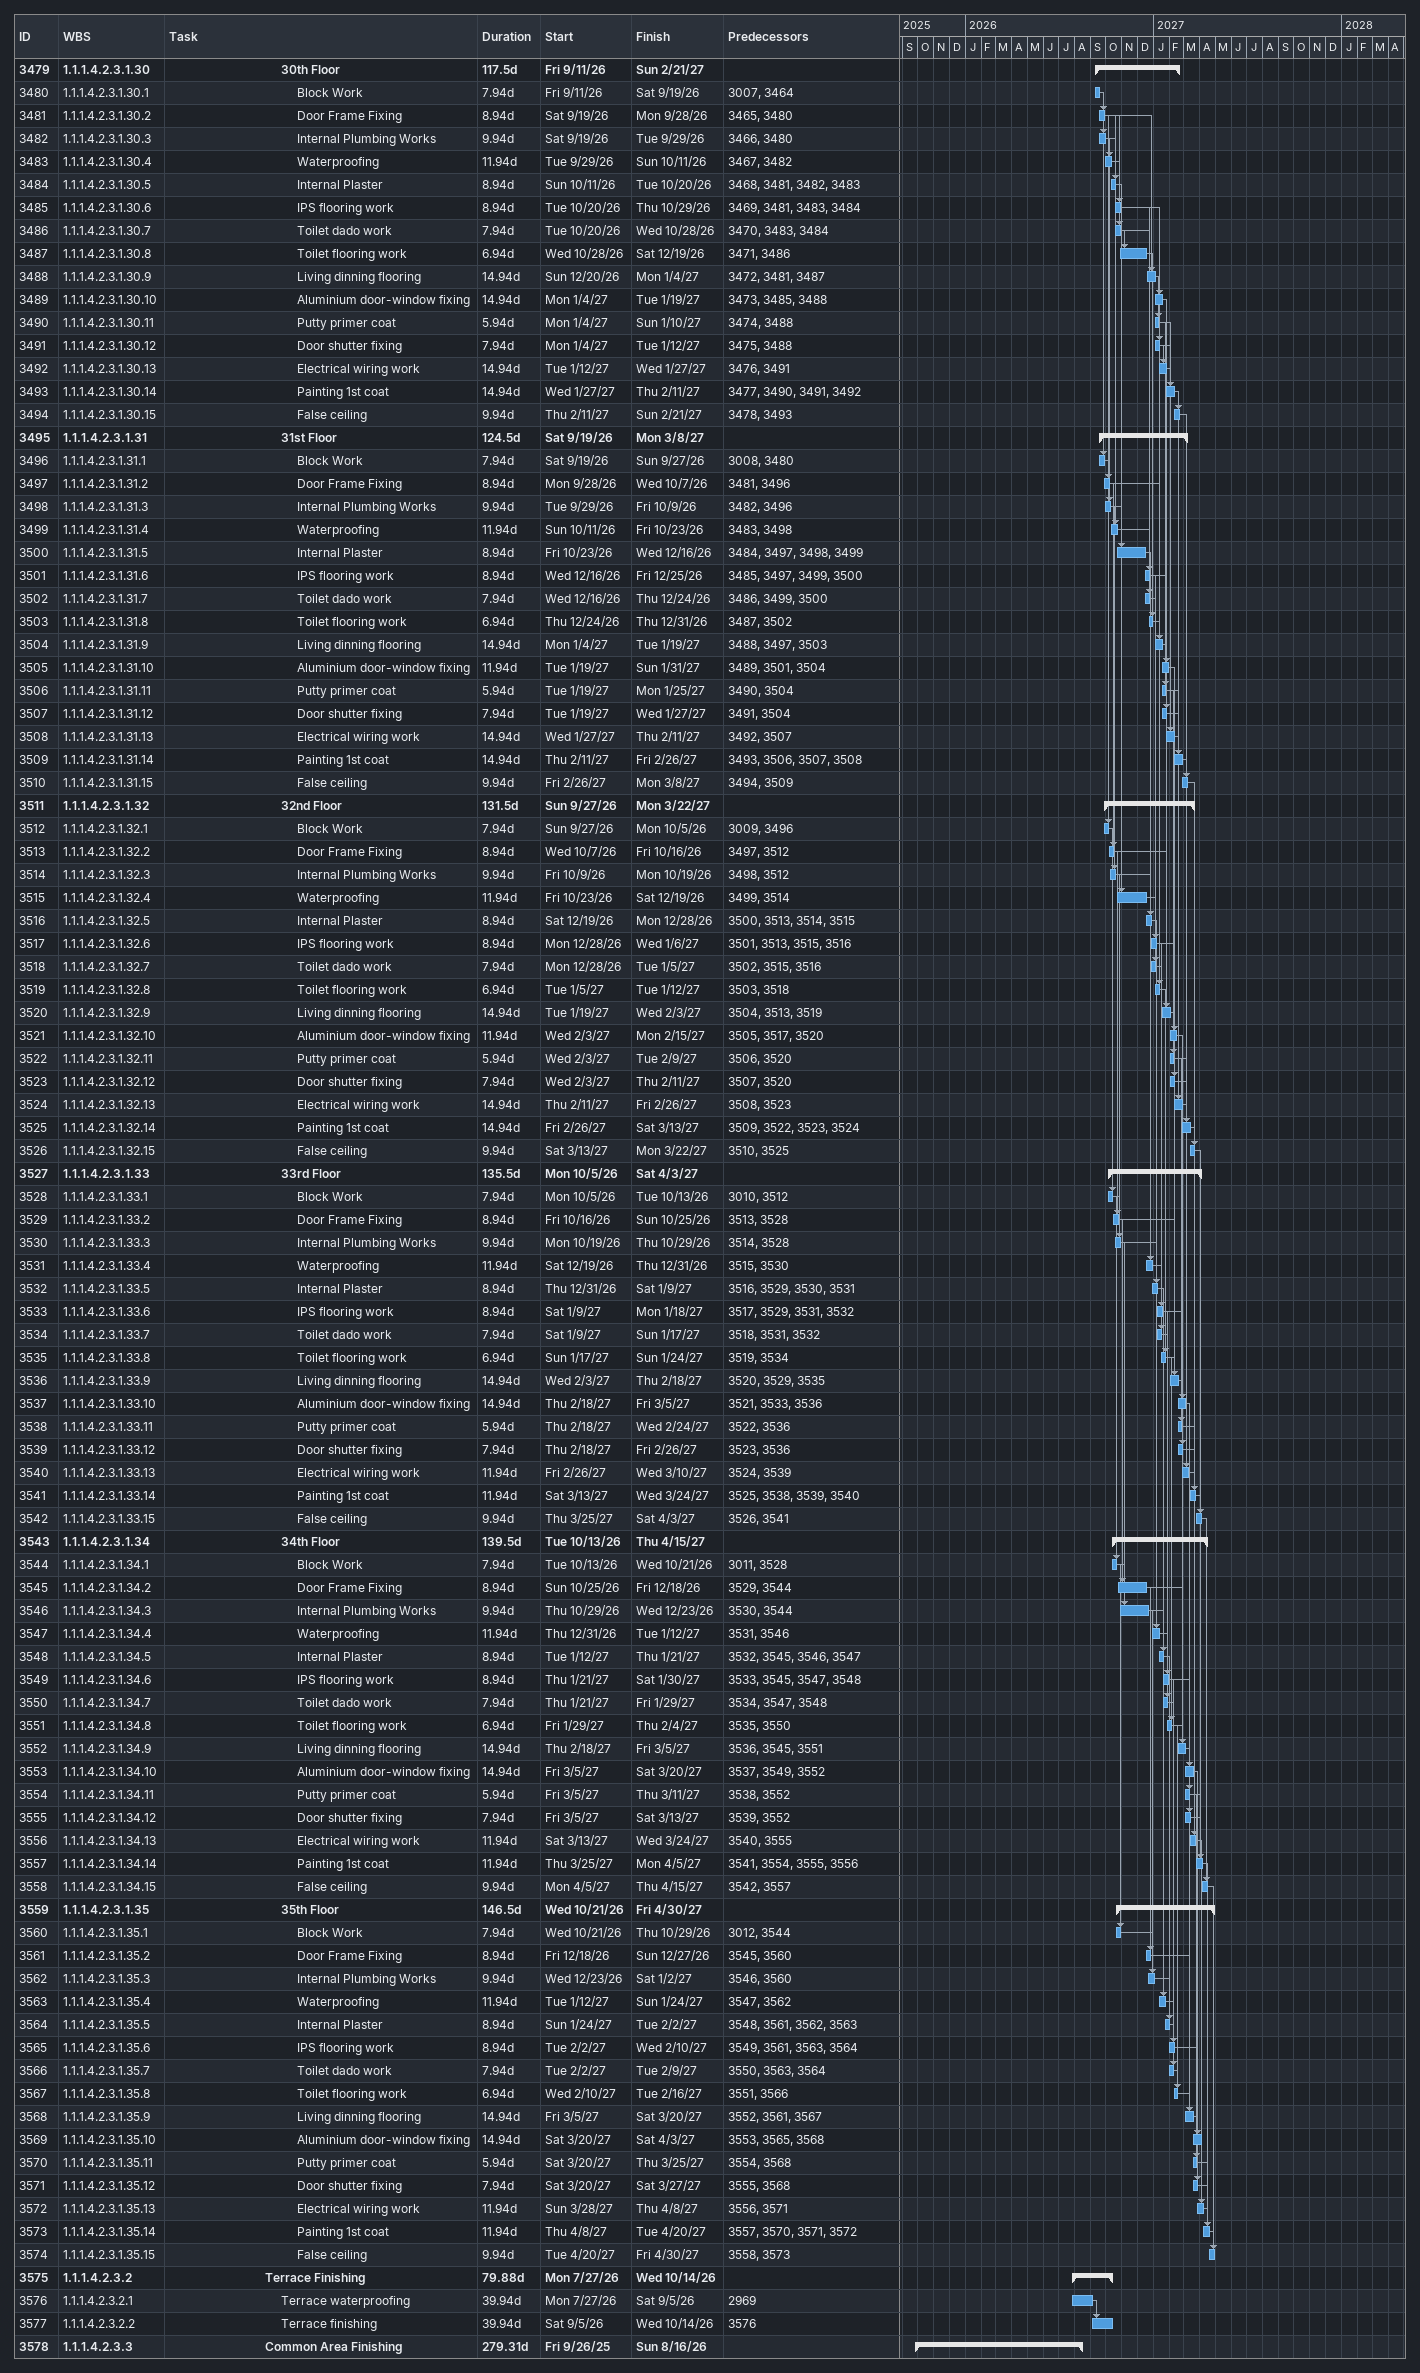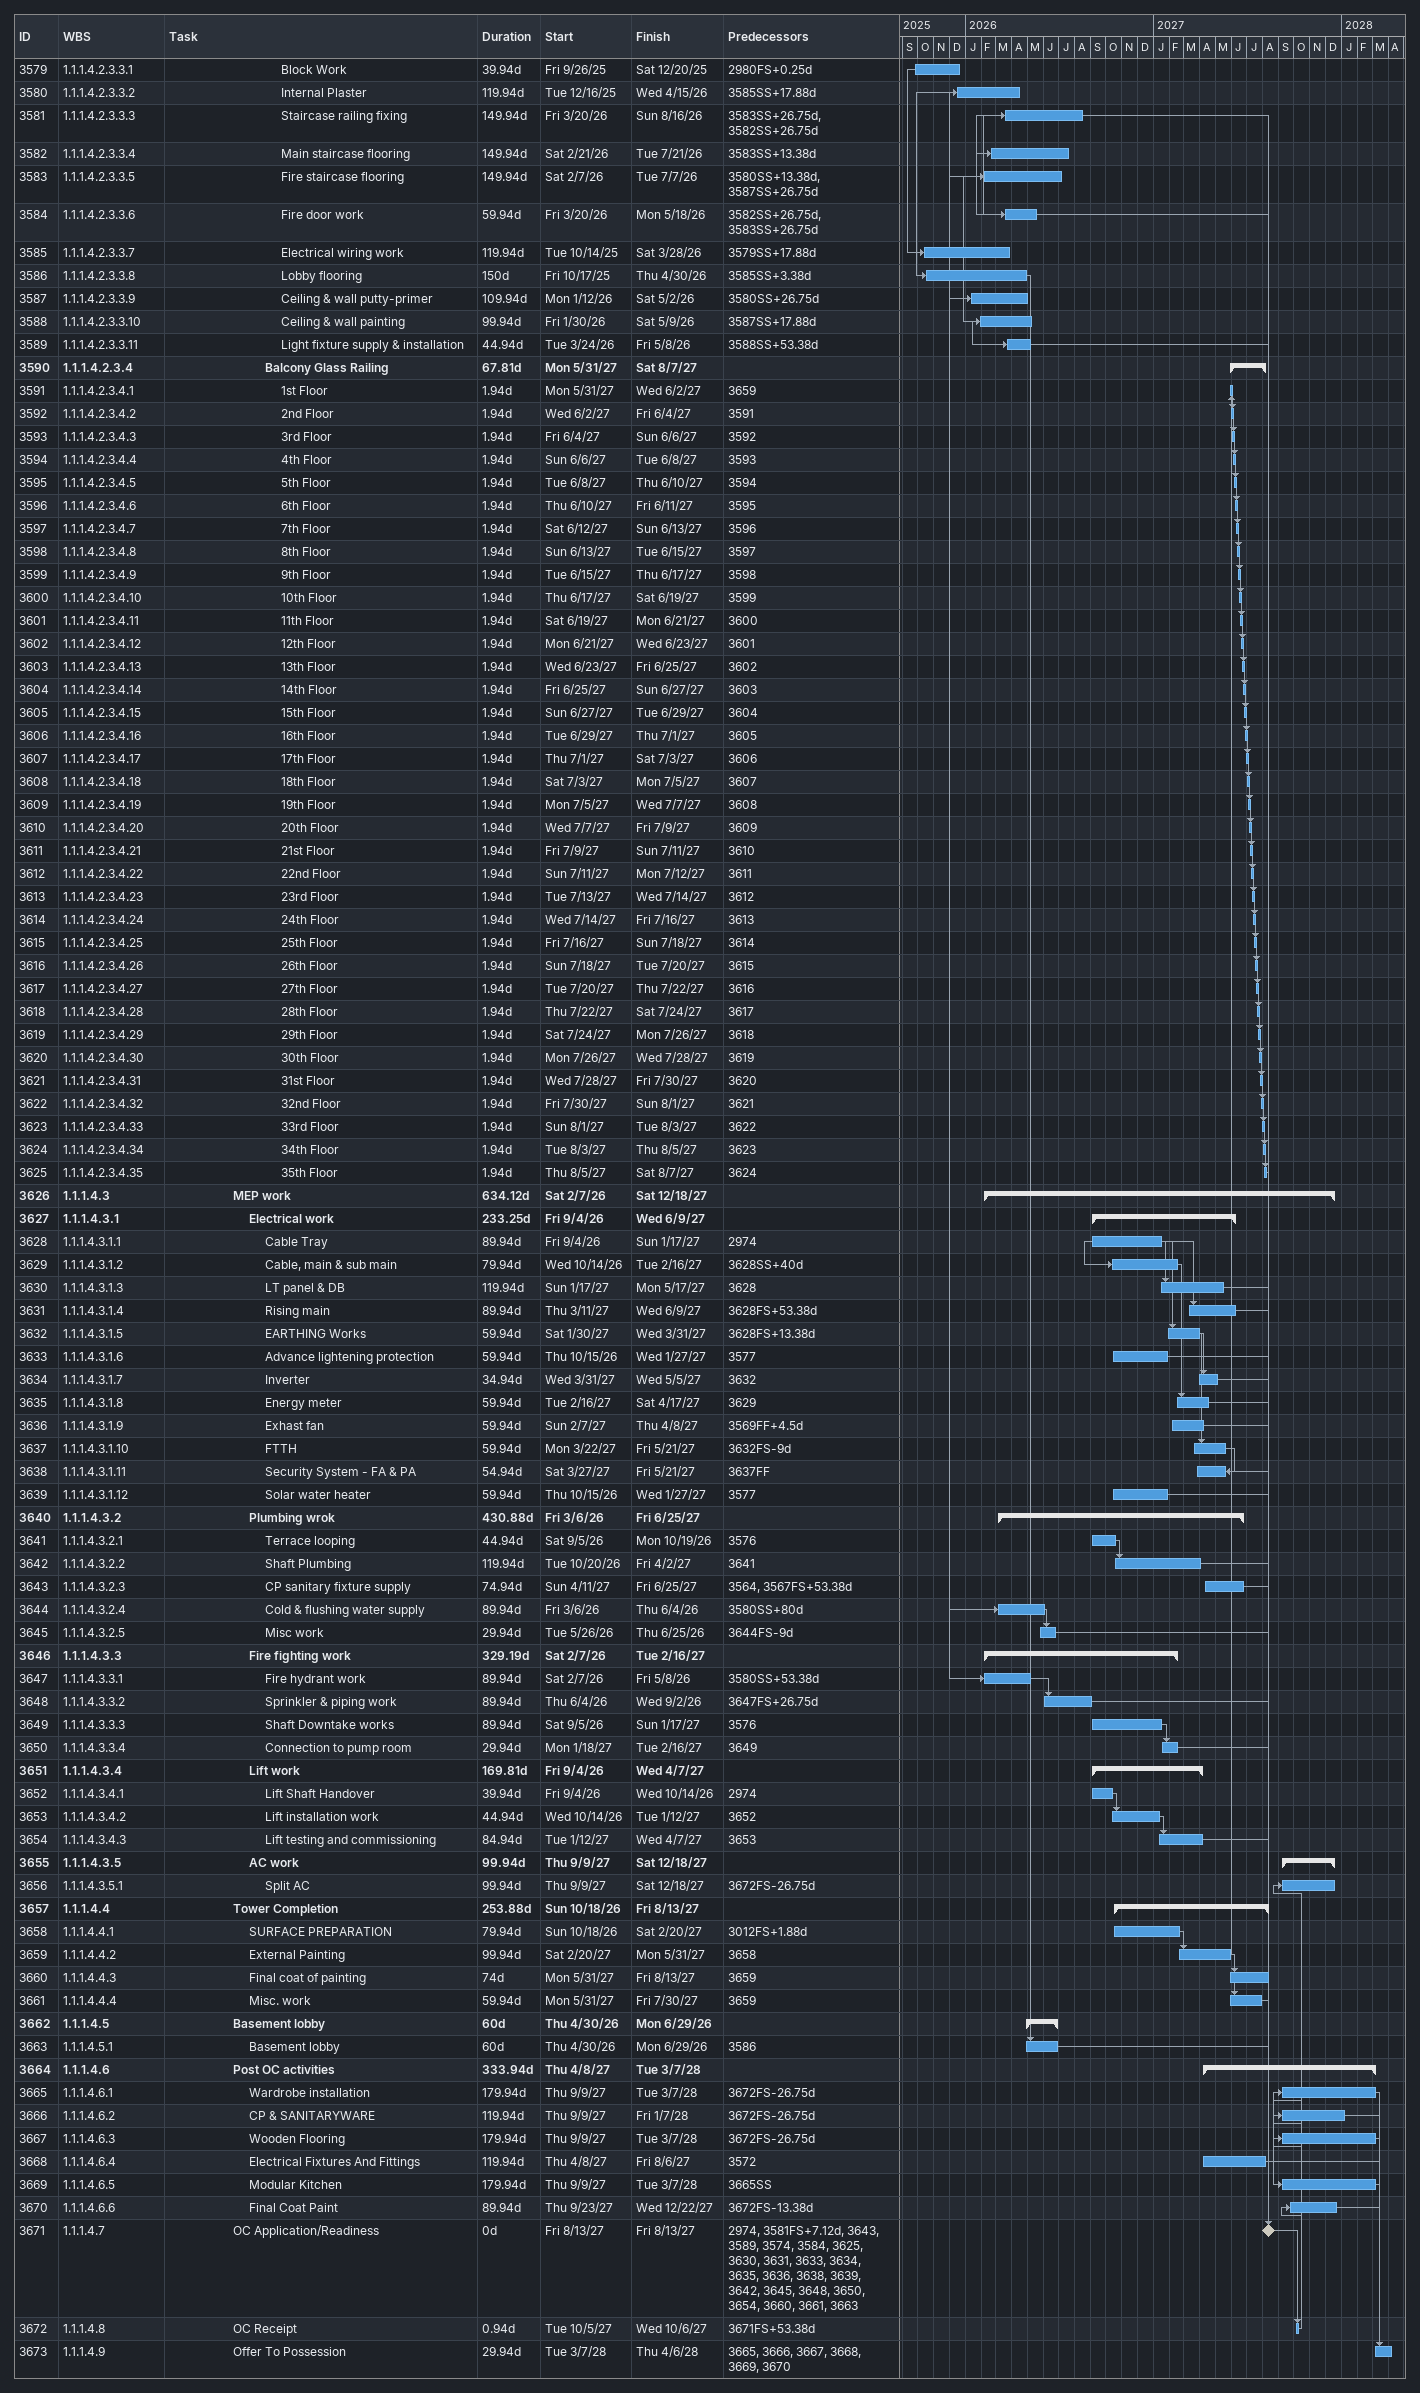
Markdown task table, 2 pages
| ID | WBS | Task | Duration | Start | Finish | Predecessors |
|---|---|---|---|---|---|---|
| 3479 | 1.1.1.4.2.3.1.30 | **30th Floor** | 117.5d | 2026-09-11 | 2027-02-21 |  |
| 3480 | 1.1.1.4.2.3.1.30.1 | Block Work | 7.94d | 2026-09-11 | 2026-09-19 | 3007, 3464 |
| 3481 | 1.1.1.4.2.3.1.30.2 | Door Frame Fixing | 8.94d | 2026-09-19 | 2026-09-28 | 3465, 3480 |
| 3482 | 1.1.1.4.2.3.1.30.3 | Internal Plumbing Works | 9.94d | 2026-09-19 | 2026-09-29 | 3466, 3480 |
| 3483 | 1.1.1.4.2.3.1.30.4 | Waterproofing | 11.94d | 2026-09-29 | 2026-10-11 | 3467, 3482 |
| 3484 | 1.1.1.4.2.3.1.30.5 | Internal Plaster | 8.94d | 2026-10-11 | 2026-10-20 | 3468, 3481, 3482, 3483 |
| 3485 | 1.1.1.4.2.3.1.30.6 | IPS flooring work | 8.94d | 2026-10-20 | 2026-10-29 | 3469, 3481, 3483, 3484 |
| 3486 | 1.1.1.4.2.3.1.30.7 | Toilet dado work | 7.94d | 2026-10-20 | 2026-10-28 | 3470, 3483, 3484 |
| 3487 | 1.1.1.4.2.3.1.30.8 | Toilet flooring work | 6.94d | 2026-10-28 | 2026-12-19 | 3471, 3486 |
| 3488 | 1.1.1.4.2.3.1.30.9 | Living dinning flooring | 14.94d | 2026-12-20 | 2027-01-04 | 3472, 3481, 3487 |
| 3489 | 1.1.1.4.2.3.1.30.10 | Aluminium door-window fixing | 14.94d | 2027-01-04 | 2027-01-19 | 3473, 3485, 3488 |
| 3490 | 1.1.1.4.2.3.1.30.11 | Putty primer coat | 5.94d | 2027-01-04 | 2027-01-10 | 3474, 3488 |
| 3491 | 1.1.1.4.2.3.1.30.12 | Door shutter fixing | 7.94d | 2027-01-04 | 2027-01-12 | 3475, 3488 |
| 3492 | 1.1.1.4.2.3.1.30.13 | Electrical wiring work | 14.94d | 2027-01-12 | 2027-01-27 | 3476, 3491 |
| 3493 | 1.1.1.4.2.3.1.30.14 | Painting 1st coat | 14.94d | 2027-01-27 | 2027-02-11 | 3477, 3490, 3491, 3492 |
| 3494 | 1.1.1.4.2.3.1.30.15 | False ceiling | 9.94d | 2027-02-11 | 2027-02-21 | 3478, 3493 |
| 3495 | 1.1.1.4.2.3.1.31 | **31st Floor** | 124.5d | 2026-09-19 | 2027-03-08 |  |
| 3496 | 1.1.1.4.2.3.1.31.1 | Block Work | 7.94d | 2026-09-19 | 2026-09-27 | 3008, 3480 |
| 3497 | 1.1.1.4.2.3.1.31.2 | Door Frame Fixing | 8.94d | 2026-09-28 | 2026-10-07 | 3481, 3496 |
| 3498 | 1.1.1.4.2.3.1.31.3 | Internal Plumbing Works | 9.94d | 2026-09-29 | 2026-10-09 | 3482, 3496 |
| 3499 | 1.1.1.4.2.3.1.31.4 | Waterproofing | 11.94d | 2026-10-11 | 2026-10-23 | 3483, 3498 |
| 3500 | 1.1.1.4.2.3.1.31.5 | Internal Plaster | 8.94d | 2026-10-23 | 2026-12-16 | 3484, 3497, 3498, 3499 |
| 3501 | 1.1.1.4.2.3.1.31.6 | IPS flooring work | 8.94d | 2026-12-16 | 2026-12-25 | 3485, 3497, 3499, 3500 |
| 3502 | 1.1.1.4.2.3.1.31.7 | Toilet dado work | 7.94d | 2026-12-16 | 2026-12-24 | 3486, 3499, 3500 |
| 3503 | 1.1.1.4.2.3.1.31.8 | Toilet flooring work | 6.94d | 2026-12-24 | 2026-12-31 | 3487, 3502 |
| 3504 | 1.1.1.4.2.3.1.31.9 | Living dinning flooring | 14.94d | 2027-01-04 | 2027-01-19 | 3488, 3497, 3503 |
| 3505 | 1.1.1.4.2.3.1.31.10 | Aluminium door-window fixing | 11.94d | 2027-01-19 | 2027-01-31 | 3489, 3501, 3504 |
| 3506 | 1.1.1.4.2.3.1.31.11 | Putty primer coat | 5.94d | 2027-01-19 | 2027-01-25 | 3490, 3504 |
| 3507 | 1.1.1.4.2.3.1.31.12 | Door shutter fixing | 7.94d | 2027-01-19 | 2027-01-27 | 3491, 3504 |
| 3508 | 1.1.1.4.2.3.1.31.13 | Electrical wiring work | 14.94d | 2027-01-27 | 2027-02-11 | 3492, 3507 |
| 3509 | 1.1.1.4.2.3.1.31.14 | Painting 1st coat | 14.94d | 2027-02-11 | 2027-02-26 | 3493, 3506, 3507, 3508 |
| 3510 | 1.1.1.4.2.3.1.31.15 | False ceiling | 9.94d | 2027-02-26 | 2027-03-08 | 3494, 3509 |
| 3511 | 1.1.1.4.2.3.1.32 | **32nd Floor** | 131.5d | 2026-09-27 | 2027-03-22 |  |
| 3512 | 1.1.1.4.2.3.1.32.1 | Block Work | 7.94d | 2026-09-27 | 2026-10-05 | 3009, 3496 |
| 3513 | 1.1.1.4.2.3.1.32.2 | Door Frame Fixing | 8.94d | 2026-10-07 | 2026-10-16 | 3497, 3512 |
| 3514 | 1.1.1.4.2.3.1.32.3 | Internal Plumbing Works | 9.94d | 2026-10-09 | 2026-10-19 | 3498, 3512 |
| 3515 | 1.1.1.4.2.3.1.32.4 | Waterproofing | 11.94d | 2026-10-23 | 2026-12-19 | 3499, 3514 |
| 3516 | 1.1.1.4.2.3.1.32.5 | Internal Plaster | 8.94d | 2026-12-19 | 2026-12-28 | 3500, 3513, 3514, 3515 |
| 3517 | 1.1.1.4.2.3.1.32.6 | IPS flooring work | 8.94d | 2026-12-28 | 2027-01-06 | 3501, 3513, 3515, 3516 |
| 3518 | 1.1.1.4.2.3.1.32.7 | Toilet dado work | 7.94d | 2026-12-28 | 2027-01-05 | 3502, 3515, 3516 |
| 3519 | 1.1.1.4.2.3.1.32.8 | Toilet flooring work | 6.94d | 2027-01-05 | 2027-01-12 | 3503, 3518 |
| 3520 | 1.1.1.4.2.3.1.32.9 | Living dinning flooring | 14.94d | 2027-01-19 | 2027-02-03 | 3504, 3513, 3519 |
| 3521 | 1.1.1.4.2.3.1.32.10 | Aluminium door-window fixing | 11.94d | 2027-02-03 | 2027-02-15 | 3505, 3517, 3520 |
| 3522 | 1.1.1.4.2.3.1.32.11 | Putty primer coat | 5.94d | 2027-02-03 | 2027-02-09 | 3506, 3520 |
| 3523 | 1.1.1.4.2.3.1.32.12 | Door shutter fixing | 7.94d | 2027-02-03 | 2027-02-11 | 3507, 3520 |
| 3524 | 1.1.1.4.2.3.1.32.13 | Electrical wiring work | 14.94d | 2027-02-11 | 2027-02-26 | 3508, 3523 |
| 3525 | 1.1.1.4.2.3.1.32.14 | Painting 1st coat | 14.94d | 2027-02-26 | 2027-03-13 | 3509, 3522, 3523, 3524 |
| 3526 | 1.1.1.4.2.3.1.32.15 | False ceiling | 9.94d | 2027-03-13 | 2027-03-22 | 3510, 3525 |
| 3527 | 1.1.1.4.2.3.1.33 | **33rd Floor** | 135.5d | 2026-10-05 | 2027-04-03 |  |
| 3528 | 1.1.1.4.2.3.1.33.1 | Block Work | 7.94d | 2026-10-05 | 2026-10-13 | 3010, 3512 |
| 3529 | 1.1.1.4.2.3.1.33.2 | Door Frame Fixing | 8.94d | 2026-10-16 | 2026-10-25 | 3513, 3528 |
| 3530 | 1.1.1.4.2.3.1.33.3 | Internal Plumbing Works | 9.94d | 2026-10-19 | 2026-10-29 | 3514, 3528 |
| 3531 | 1.1.1.4.2.3.1.33.4 | Waterproofing | 11.94d | 2026-12-19 | 2026-12-31 | 3515, 3530 |
| 3532 | 1.1.1.4.2.3.1.33.5 | Internal Plaster | 8.94d | 2026-12-31 | 2027-01-09 | 3516, 3529, 3530, 3531 |
| 3533 | 1.1.1.4.2.3.1.33.6 | IPS flooring work | 8.94d | 2027-01-09 | 2027-01-18 | 3517, 3529, 3531, 3532 |
| 3534 | 1.1.1.4.2.3.1.33.7 | Toilet dado work | 7.94d | 2027-01-09 | 2027-01-17 | 3518, 3531, 3532 |
| 3535 | 1.1.1.4.2.3.1.33.8 | Toilet flooring work | 6.94d | 2027-01-17 | 2027-01-24 | 3519, 3534 |
| 3536 | 1.1.1.4.2.3.1.33.9 | Living dinning flooring | 14.94d | 2027-02-03 | 2027-02-18 | 3520, 3529, 3535 |
| 3537 | 1.1.1.4.2.3.1.33.10 | Aluminium door-window fixing | 14.94d | 2027-02-18 | 2027-03-05 | 3521, 3533, 3536 |
| 3538 | 1.1.1.4.2.3.1.33.11 | Putty primer coat | 5.94d | 2027-02-18 | 2027-02-24 | 3522, 3536 |
| 3539 | 1.1.1.4.2.3.1.33.12 | Door shutter fixing | 7.94d | 2027-02-18 | 2027-02-26 | 3523, 3536 |
| 3540 | 1.1.1.4.2.3.1.33.13 | Electrical wiring work | 11.94d | 2027-02-26 | 2027-03-10 | 3524, 3539 |
| 3541 | 1.1.1.4.2.3.1.33.14 | Painting 1st coat | 11.94d | 2027-03-13 | 2027-03-24 | 3525, 3538, 3539, 3540 |
| 3542 | 1.1.1.4.2.3.1.33.15 | False ceiling | 9.94d | 2027-03-25 | 2027-04-03 | 3526, 3541 |
| 3543 | 1.1.1.4.2.3.1.34 | **34th Floor** | 139.5d | 2026-10-13 | 2027-04-15 |  |
| 3544 | 1.1.1.4.2.3.1.34.1 | Block Work | 7.94d | 2026-10-13 | 2026-10-21 | 3011, 3528 |
| 3545 | 1.1.1.4.2.3.1.34.2 | Door Frame Fixing | 8.94d | 2026-10-25 | 2026-12-18 | 3529, 3544 |
| 3546 | 1.1.1.4.2.3.1.34.3 | Internal Plumbing Works | 9.94d | 2026-10-29 | 2026-12-23 | 3530, 3544 |
| 3547 | 1.1.1.4.2.3.1.34.4 | Waterproofing | 11.94d | 2026-12-31 | 2027-01-12 | 3531, 3546 |
| 3548 | 1.1.1.4.2.3.1.34.5 | Internal Plaster | 8.94d | 2027-01-12 | 2027-01-21 | 3532, 3545, 3546, 3547 |
| 3549 | 1.1.1.4.2.3.1.34.6 | IPS flooring work | 8.94d | 2027-01-21 | 2027-01-30 | 3533, 3545, 3547, 3548 |
| 3550 | 1.1.1.4.2.3.1.34.7 | Toilet dado work | 7.94d | 2027-01-21 | 2027-01-29 | 3534, 3547, 3548 |
| 3551 | 1.1.1.4.2.3.1.34.8 | Toilet flooring work | 6.94d | 2027-01-29 | 2027-02-04 | 3535, 3550 |
| 3552 | 1.1.1.4.2.3.1.34.9 | Living dinning flooring | 14.94d | 2027-02-18 | 2027-03-05 | 3536, 3545, 3551 |
| 3553 | 1.1.1.4.2.3.1.34.10 | Aluminium door-window fixing | 14.94d | 2027-03-05 | 2027-03-20 | 3537, 3549, 3552 |
| 3554 | 1.1.1.4.2.3.1.34.11 | Putty primer coat | 5.94d | 2027-03-05 | 2027-03-11 | 3538, 3552 |
| 3555 | 1.1.1.4.2.3.1.34.12 | Door shutter fixing | 7.94d | 2027-03-05 | 2027-03-13 | 3539, 3552 |
| 3556 | 1.1.1.4.2.3.1.34.13 | Electrical wiring work | 11.94d | 2027-03-13 | 2027-03-24 | 3540, 3555 |
| 3557 | 1.1.1.4.2.3.1.34.14 | Painting 1st coat | 11.94d | 2027-03-25 | 2027-04-05 | 3541, 3554, 3555, 3556 |
| 3558 | 1.1.1.4.2.3.1.34.15 | False ceiling | 9.94d | 2027-04-05 | 2027-04-15 | 3542, 3557 |
| 3559 | 1.1.1.4.2.3.1.35 | **35th Floor** | 146.5d | 2026-10-21 | 2027-04-30 |  |
| 3560 | 1.1.1.4.2.3.1.35.1 | Block Work | 7.94d | 2026-10-21 | 2026-10-29 | 3012, 3544 |
| 3561 | 1.1.1.4.2.3.1.35.2 | Door Frame Fixing | 8.94d | 2026-12-18 | 2026-12-27 | 3545, 3560 |
| 3562 | 1.1.1.4.2.3.1.35.3 | Internal Plumbing Works | 9.94d | 2026-12-23 | 2027-01-02 | 3546, 3560 |
| 3563 | 1.1.1.4.2.3.1.35.4 | Waterproofing | 11.94d | 2027-01-12 | 2027-01-24 | 3547, 3562 |
| 3564 | 1.1.1.4.2.3.1.35.5 | Internal Plaster | 8.94d | 2027-01-24 | 2027-02-02 | 3548, 3561, 3562, 3563 |
| 3565 | 1.1.1.4.2.3.1.35.6 | IPS flooring work | 8.94d | 2027-02-02 | 2027-02-10 | 3549, 3561, 3563, 3564 |
| 3566 | 1.1.1.4.2.3.1.35.7 | Toilet dado work | 7.94d | 2027-02-02 | 2027-02-09 | 3550, 3563, 3564 |
| 3567 | 1.1.1.4.2.3.1.35.8 | Toilet flooring work | 6.94d | 2027-02-10 | 2027-02-16 | 3551, 3566 |
| 3568 | 1.1.1.4.2.3.1.35.9 | Living dinning flooring | 14.94d | 2027-03-05 | 2027-03-20 | 3552, 3561, 3567 |
| 3569 | 1.1.1.4.2.3.1.35.10 | Aluminium door-window fixing | 14.94d | 2027-03-20 | 2027-04-03 | 3553, 3565, 3568 |
| 3570 | 1.1.1.4.2.3.1.35.11 | Putty primer coat | 5.94d | 2027-03-20 | 2027-03-25 | 3554, 3568 |
| 3571 | 1.1.1.4.2.3.1.35.12 | Door shutter fixing | 7.94d | 2027-03-20 | 2027-03-27 | 3555, 3568 |
| 3572 | 1.1.1.4.2.3.1.35.13 | Electrical wiring work | 11.94d | 2027-03-28 | 2027-04-08 | 3556, 3571 |
| 3573 | 1.1.1.4.2.3.1.35.14 | Painting 1st coat | 11.94d | 2027-04-08 | 2027-04-20 | 3557, 3570, 3571, 3572 |
| 3574 | 1.1.1.4.2.3.1.35.15 | False ceiling | 9.94d | 2027-04-20 | 2027-04-30 | 3558, 3573 |
| 3575 | 1.1.1.4.2.3.2 | **Terrace Finishing** | 79.88d | 2026-07-27 | 2026-10-14 |  |
| 3576 | 1.1.1.4.2.3.2.1 | Terrace waterproofing | 39.94d | 2026-07-27 | 2026-09-05 | 2969 |
| 3577 | 1.1.1.4.2.3.2.2 | Terrace finishing | 39.94d | 2026-09-05 | 2026-10-14 | 3576 |
| 3578 | 1.1.1.4.2.3.3 | **Common Area Finishing** | 279.31d | 2025-09-26 | 2026-08-16 |  |
| 3579 | 1.1.1.4.2.3.3.1 | Block Work | 39.94d | 2025-09-26 | 2025-12-20 | 2980FS+0.25d |
| 3580 | 1.1.1.4.2.3.3.2 | Internal Plaster | 119.94d | 2025-12-16 | 2026-04-15 | 3585SS+17.88d |
| 3581 | 1.1.1.4.2.3.3.3 | Staircase railing fixing | 149.94d | 2026-03-20 | 2026-08-16 | 3583SS+26.75d, 3582SS+26.75d |
| 3582 | 1.1.1.4.2.3.3.4 | Main staircase flooring | 149.94d | 2026-02-21 | 2026-07-21 | 3583SS+13.38d |
| 3583 | 1.1.1.4.2.3.3.5 | Fire staircase flooring | 149.94d | 2026-02-07 | 2026-07-07 | 3580SS+13.38d, 3587SS+26.75d |
| 3584 | 1.1.1.4.2.3.3.6 | Fire door work | 59.94d | 2026-03-20 | 2026-05-18 | 3582SS+26.75d, 3583SS+26.75d |
| 3585 | 1.1.1.4.2.3.3.7 | Electrical wiring work | 119.94d | 2025-10-14 | 2026-03-28 | 3579SS+17.88d |
| 3586 | 1.1.1.4.2.3.3.8 | Lobby flooring | 150d | 2025-10-17 | 2026-04-30 | 3585SS+3.38d |
| 3587 | 1.1.1.4.2.3.3.9 | Ceiling & wall putty-primer | 109.94d | 2026-01-12 | 2026-05-02 | 3580SS+26.75d |
| 3588 | 1.1.1.4.2.3.3.10 | Ceiling & wall painting | 99.94d | 2026-01-30 | 2026-05-09 | 3587SS+17.88d |
| 3589 | 1.1.1.4.2.3.3.11 | Light fixture supply & installation | 44.94d | 2026-03-24 | 2026-05-08 | 3588SS+53.38d |
| 3590 | 1.1.1.4.2.3.4 | **Balcony Glass Railing** | 67.81d | 2027-05-31 | 2027-08-07 |  |
| 3591 | 1.1.1.4.2.3.4.1 | 1st Floor | 1.94d | 2027-05-31 | 2027-06-02 | 3659 |
| 3592 | 1.1.1.4.2.3.4.2 | 2nd Floor | 1.94d | 2027-06-02 | 2027-06-04 | 3591 |
| 3593 | 1.1.1.4.2.3.4.3 | 3rd Floor | 1.94d | 2027-06-04 | 2027-06-06 | 3592 |
| 3594 | 1.1.1.4.2.3.4.4 | 4th Floor | 1.94d | 2027-06-06 | 2027-06-08 | 3593 |
| 3595 | 1.1.1.4.2.3.4.5 | 5th Floor | 1.94d | 2027-06-08 | 2027-06-10 | 3594 |
| 3596 | 1.1.1.4.2.3.4.6 | 6th Floor | 1.94d | 2027-06-10 | 2027-06-11 | 3595 |
| 3597 | 1.1.1.4.2.3.4.7 | 7th Floor | 1.94d | 2027-06-12 | 2027-06-13 | 3596 |
| 3598 | 1.1.1.4.2.3.4.8 | 8th Floor | 1.94d | 2027-06-13 | 2027-06-15 | 3597 |
| 3599 | 1.1.1.4.2.3.4.9 | 9th Floor | 1.94d | 2027-06-15 | 2027-06-17 | 3598 |
| 3600 | 1.1.1.4.2.3.4.10 | 10th Floor | 1.94d | 2027-06-17 | 2027-06-19 | 3599 |
| 3601 | 1.1.1.4.2.3.4.11 | 11th Floor | 1.94d | 2027-06-19 | 2027-06-21 | 3600 |
| 3602 | 1.1.1.4.2.3.4.12 | 12th Floor | 1.94d | 2027-06-21 | 2027-06-23 | 3601 |
| 3603 | 1.1.1.4.2.3.4.13 | 13th Floor | 1.94d | 2027-06-23 | 2027-06-25 | 3602 |
| 3604 | 1.1.1.4.2.3.4.14 | 14th Floor | 1.94d | 2027-06-25 | 2027-06-27 | 3603 |
| 3605 | 1.1.1.4.2.3.4.15 | 15th Floor | 1.94d | 2027-06-27 | 2027-06-29 | 3604 |
| 3606 | 1.1.1.4.2.3.4.16 | 16th Floor | 1.94d | 2027-06-29 | 2027-07-01 | 3605 |
| 3607 | 1.1.1.4.2.3.4.17 | 17th Floor | 1.94d | 2027-07-01 | 2027-07-03 | 3606 |
| 3608 | 1.1.1.4.2.3.4.18 | 18th Floor | 1.94d | 2027-07-03 | 2027-07-05 | 3607 |
| 3609 | 1.1.1.4.2.3.4.19 | 19th Floor | 1.94d | 2027-07-05 | 2027-07-07 | 3608 |
| 3610 | 1.1.1.4.2.3.4.20 | 20th Floor | 1.94d | 2027-07-07 | 2027-07-09 | 3609 |
| 3611 | 1.1.1.4.2.3.4.21 | 21st Floor | 1.94d | 2027-07-09 | 2027-07-11 | 3610 |
| 3612 | 1.1.1.4.2.3.4.22 | 22nd Floor | 1.94d | 2027-07-11 | 2027-07-12 | 3611 |
| 3613 | 1.1.1.4.2.3.4.23 | 23rd Floor | 1.94d | 2027-07-13 | 2027-07-14 | 3612 |
| 3614 | 1.1.1.4.2.3.4.24 | 24th Floor | 1.94d | 2027-07-14 | 2027-07-16 | 3613 |
| 3615 | 1.1.1.4.2.3.4.25 | 25th Floor | 1.94d | 2027-07-16 | 2027-07-18 | 3614 |
| 3616 | 1.1.1.4.2.3.4.26 | 26th Floor | 1.94d | 2027-07-18 | 2027-07-20 | 3615 |
| 3617 | 1.1.1.4.2.3.4.27 | 27th Floor | 1.94d | 2027-07-20 | 2027-07-22 | 3616 |
| 3618 | 1.1.1.4.2.3.4.28 | 28th Floor | 1.94d | 2027-07-22 | 2027-07-24 | 3617 |
| 3619 | 1.1.1.4.2.3.4.29 | 29th Floor | 1.94d | 2027-07-24 | 2027-07-26 | 3618 |
| 3620 | 1.1.1.4.2.3.4.30 | 30th Floor | 1.94d | 2027-07-26 | 2027-07-28 | 3619 |
| 3621 | 1.1.1.4.2.3.4.31 | 31st Floor | 1.94d | 2027-07-28 | 2027-07-30 | 3620 |
| 3622 | 1.1.1.4.2.3.4.32 | 32nd Floor | 1.94d | 2027-07-30 | 2027-08-01 | 3621 |
| 3623 | 1.1.1.4.2.3.4.33 | 33rd Floor | 1.94d | 2027-08-01 | 2027-08-03 | 3622 |
| 3624 | 1.1.1.4.2.3.4.34 | 34th Floor | 1.94d | 2027-08-03 | 2027-08-05 | 3623 |
| 3625 | 1.1.1.4.2.3.4.35 | 35th Floor | 1.94d | 2027-08-05 | 2027-08-07 | 3624 |
| 3626 | 1.1.1.4.3 | **MEP work** | 634.12d | 2026-02-07 | 2027-12-18 |  |
| 3627 | 1.1.1.4.3.1 | **Electrical work** | 233.25d | 2026-09-04 | 2027-06-09 |  |
| 3628 | 1.1.1.4.3.1.1 | Cable Tray | 89.94d | 2026-09-04 | 2027-01-17 | 2974 |
| 3629 | 1.1.1.4.3.1.2 | Cable, main & sub main | 79.94d | 2026-10-14 | 2027-02-16 | 3628SS+40d |
| 3630 | 1.1.1.4.3.1.3 | LT panel & DB | 119.94d | 2027-01-17 | 2027-05-17 | 3628 |
| 3631 | 1.1.1.4.3.1.4 | Rising main | 89.94d | 2027-03-11 | 2027-06-09 | 3628FS+53.38d |
| 3632 | 1.1.1.4.3.1.5 | EARTHING Works | 59.94d | 2027-01-30 | 2027-03-31 | 3628FS+13.38d |
| 3633 | 1.1.1.4.3.1.6 | Advance lightening protection | 59.94d | 2026-10-15 | 2027-01-27 | 3577 |
| 3634 | 1.1.1.4.3.1.7 | Inverter | 34.94d | 2027-03-31 | 2027-05-05 | 3632 |
| 3635 | 1.1.1.4.3.1.8 | Energy meter | 59.94d | 2027-02-16 | 2027-04-17 | 3629 |
| 3636 | 1.1.1.4.3.1.9 | Exhast fan | 59.94d | 2027-02-07 | 2027-04-08 | 3569FF+4.5d |
| 3637 | 1.1.1.4.3.1.10 | FTTH | 59.94d | 2027-03-22 | 2027-05-21 | 3632FS-9d |
| 3638 | 1.1.1.4.3.1.11 | Security System - FA & PA | 54.94d | 2027-03-27 | 2027-05-21 | 3637FF |
| 3639 | 1.1.1.4.3.1.12 | Solar water heater | 59.94d | 2026-10-15 | 2027-01-27 | 3577 |
| 3640 | 1.1.1.4.3.2 | **Plumbing wrok** | 430.88d | 2026-03-06 | 2027-06-25 |  |
| 3641 | 1.1.1.4.3.2.1 | Terrace looping | 44.94d | 2026-09-05 | 2026-10-19 | 3576 |
| 3642 | 1.1.1.4.3.2.2 | Shaft Plumbing | 119.94d | 2026-10-20 | 2027-04-02 | 3641 |
| 3643 | 1.1.1.4.3.2.3 | CP sanitary fixture supply | 74.94d | 2027-04-11 | 2027-06-25 | 3564, 3567FS+53.38d |
| 3644 | 1.1.1.4.3.2.4 | Cold & flushing water supply | 89.94d | 2026-03-06 | 2026-06-04 | 3580SS+80d |
| 3645 | 1.1.1.4.3.2.5 | Misc work | 29.94d | 2026-05-26 | 2026-06-25 | 3644FS-9d |
| 3646 | 1.1.1.4.3.3 | **Fire fighting work** | 329.19d | 2026-02-07 | 2027-02-16 |  |
| 3647 | 1.1.1.4.3.3.1 | Fire hydrant work | 89.94d | 2026-02-07 | 2026-05-08 | 3580SS+53.38d |
| 3648 | 1.1.1.4.3.3.2 | Sprinkler & piping work | 89.94d | 2026-06-04 | 2026-09-02 | 3647FS+26.75d |
| 3649 | 1.1.1.4.3.3.3 | Shaft Downtake works | 89.94d | 2026-09-05 | 2027-01-17 | 3576 |
| 3650 | 1.1.1.4.3.3.4 | Connection to pump room | 29.94d | 2027-01-18 | 2027-02-16 | 3649 |
| 3651 | 1.1.1.4.3.4 | **Lift work** | 169.81d | 2026-09-04 | 2027-04-07 |  |
| 3652 | 1.1.1.4.3.4.1 | Lift Shaft Handover | 39.94d | 2026-09-04 | 2026-10-14 | 2974 |
| 3653 | 1.1.1.4.3.4.2 | Lift installation work | 44.94d | 2026-10-14 | 2027-01-12 | 3652 |
| 3654 | 1.1.1.4.3.4.3 | Lift testing and commissioning | 84.94d | 2027-01-12 | 2027-04-07 | 3653 |
| 3655 | 1.1.1.4.3.5 | **AC work** | 99.94d | 2027-09-09 | 2027-12-18 |  |
| 3656 | 1.1.1.4.3.5.1 | Split AC | 99.94d | 2027-09-09 | 2027-12-18 | 3672FS-26.75d |
| 3657 | 1.1.1.4.4 | **Tower Completion** | 253.88d | 2026-10-18 | 2027-08-13 |  |
| 3658 | 1.1.1.4.4.1 | SURFACE PREPARATION | 79.94d | 2026-10-18 | 2027-02-20 | 3012FS+1.88d |
| 3659 | 1.1.1.4.4.2 | External Painting | 99.94d | 2027-02-20 | 2027-05-31 | 3658 |
| 3660 | 1.1.1.4.4.3 | Final coat of painting | 74d | 2027-05-31 | 2027-08-13 | 3659 |
| 3661 | 1.1.1.4.4.4 | Misc. work | 59.94d | 2027-05-31 | 2027-07-30 | 3659 |
| 3662 | 1.1.1.4.5 | **Basement lobby** | 60d | 2026-04-30 | 2026-06-29 |  |
| 3663 | 1.1.1.4.5.1 | Basement lobby | 60d | 2026-04-30 | 2026-06-29 | 3586 |
| 3664 | 1.1.1.4.6 | **Post OC activities** | 333.94d | 2027-04-08 | 2028-03-07 |  |
| 3665 | 1.1.1.4.6.1 | Wardrobe installation | 179.94d | 2027-09-09 | 2028-03-07 | 3672FS-26.75d |
| 3666 | 1.1.1.4.6.2 | CP & SANITARYWARE | 119.94d | 2027-09-09 | 2028-01-07 | 3672FS-26.75d |
| 3667 | 1.1.1.4.6.3 | Wooden Flooring | 179.94d | 2027-09-09 | 2028-03-07 | 3672FS-26.75d |
| 3668 | 1.1.1.4.6.4 | Electrical Fixtures And Fittings | 119.94d | 2027-04-08 | 2027-08-06 | 3572 |
| 3669 | 1.1.1.4.6.5 | Modular Kitchen | 179.94d | 2027-09-09 | 2028-03-07 | 3665SS |
| 3670 | 1.1.1.4.6.6 | Final Coat Paint | 89.94d | 2027-09-23 | 2027-12-22 | 3672FS-13.38d |
| 3671 | 1.1.1.4.7 | OC Application/Readiness | 0d | 2027-08-13 | 2027-08-13 | 2974, 3581FS+7.12d, 3643, 3589, 3574, 3584, 3625, 3630, 3631, 3633, 3634, 3635, 3636, 3638, 3639, 3642, 3645, 3648, 3650, 3654, 3660, 3661, 3663 |
| 3672 | 1.1.1.4.8 | OC Receipt | 0.94d | 2027-10-05 | 2027-10-06 | 3671FS+53.38d |
| 3673 | 1.1.1.4.9 | Offer To Possession | 29.94d | 2028-03-07 | 2028-04-06 | 3665, 3666, 3667, 3668, 3669, 3670 |
